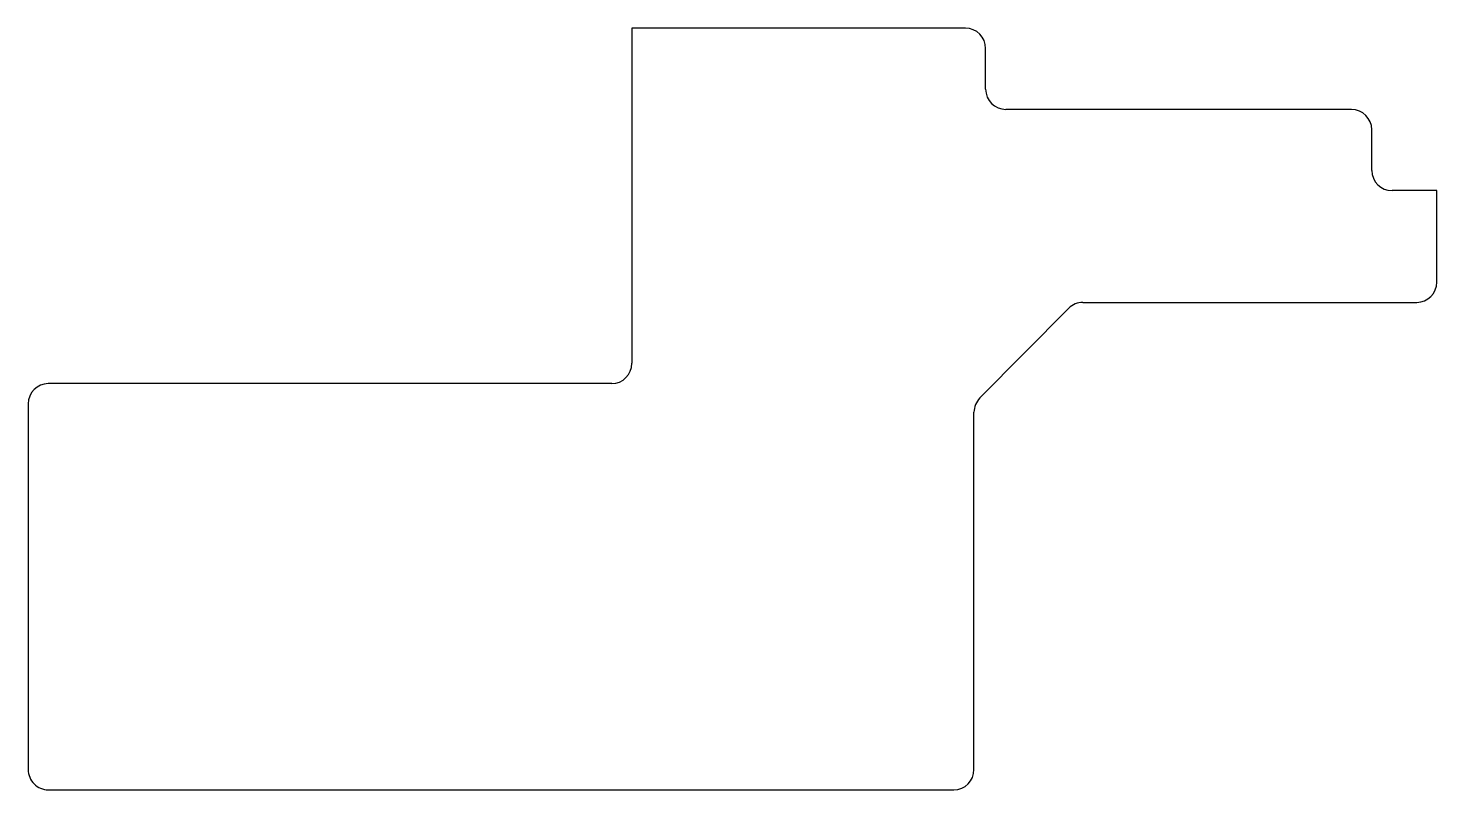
# Model space of a CAD drawing. Extents: x -104.1 to -34.8, y 46.5 to 84.
import ezdxf

# ---------------------------------------------------------------- set-up
doc = ezdxf.new("R2010")
doc.units = 0
doc.layers.add('MODELSKETCH_VISIBLE', color=7, linetype='CONTINUOUS')

msp = doc.modelspace()

# ---------------------------------------------------------------- linework, layer by layer
at = {"layer": 'MODELSKETCH_VISIBLE'}
for p, q in [((-58, 84), (-74.409, 84)), ((-74.409, 84), (-74.409, 67.5)), ((-57, 81), (-57, 83)), ((-39, 80), (-56, 80)), ((-38, 77), (-38, 79)), ((-34.799, 76), (-37, 76)), ((-34.799, 71.5), (-34.799, 76)), ((-57.285, 65.793), (-52.913, 70.207)), ((-52.213, 70.5), (-35.789, 70.5)), ((-75.4, 66.5), (-103.127, 66.5)), ((-104.117, 65.5), (-104.117, 47.5)), ((-57.575, 47.5), (-57.575, 65.086)), ((-103.127, 46.5), (-58.565, 46.5))]:
    msp.add_line(p, q, dxfattribs=at)
for centre, start, end in [((-58, 83), 0, 90), ((-56, 81), 180, 270), ((-39, 79), 0, 90), ((-37, 77), 180, 270)]:
    msp.add_arc(centre, 1, start, end, dxfattribs=at)
for centre, major_axis, start_param, end_param in [((-35.789, 71.5), (0, 1), 3.141593, 4.712389), ((-52.213, 69.5), (0, -1), 3.141593, 3.926991), ((-75.4, 67.5), (0, -1), 0, 1.570796), ((-103.127, 65.5), (0, 1), 0, 1.570796), ((-56.584, 65.086), (0, -1), 3.926991, 4.712389), ((-103.127, 47.5), (0, 1), 1.570796, 3.141593), ((-58.565, 47.5), (0, 1), 3.141593, 4.712389)]:
    msp.add_ellipse(centre, major_axis=major_axis, ratio=0.990268, start_param=start_param, end_param=end_param, dxfattribs=at)

doc.saveas('drawing.dxf')
